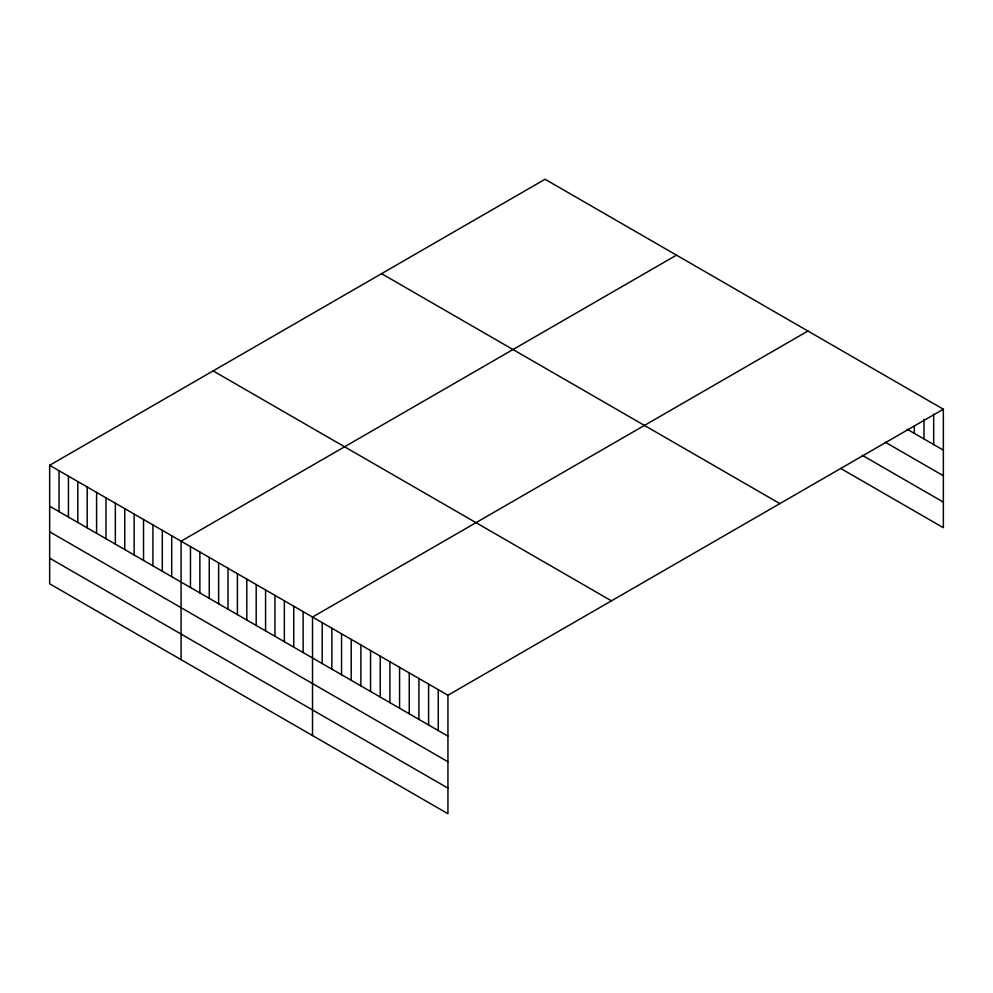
<?xml version="1.0" encoding="UTF-8"?>
<svg xmlns="http://www.w3.org/2000/svg" width="993" height="993" viewBox="0 0 993 993"><rect width="100%" height="100%" fill="white"/><g stroke="black" fill="none" stroke-linecap="round" stroke-linejoin="round"><path stroke-width="1.49" d="M49.65 465.295L447.942 695.237L447.942 813.739L49.65 583.785L49.65 465.295L545.058 179.261L943.35 409.215L943.35 527.705L840.575 468.373M676.494 255.151L181.086 541.173L181.086 659.675M807.93 331.029L312.522 617.05L312.522 735.552M447.942 695.237L943.35 409.215M907.081 429.187L943.35 450.127M885.309 442.22L943.35 475.734M862.346 455.34L943.35 502.11M381.573 273.658L779.865 503.6M213.135 370.898L611.427 600.852M49.65 506.207L447.942 736.148M49.65 531.801L447.942 761.755M49.65 558.178L447.942 788.132M933.681 414.242L933.681 444.541M923.999 419.257L923.999 438.956M914.33 425.798L914.33 433.37M438.261 689.651L438.261 730.575M428.591 684.065L428.591 724.989M418.922 678.48L418.922 719.404M409.253 672.906L409.253 713.818M399.571 667.321L399.571 708.232M389.901 661.735L389.901 702.647M380.232 656.15L380.232 697.061M370.55 650.564L370.55 691.476M360.881 644.978L360.881 685.89M351.212 639.393L351.212 680.304M341.542 633.807L341.542 674.719M331.861 628.221L331.861 669.145M322.191 622.636L322.191 663.56M303.126 611.638L303.126 652.55M293.742 606.214L293.742 647.126M284.358 600.79L284.358 641.714M274.962 595.378L274.962 636.29M265.578 589.954L265.578 630.865M256.194 584.529L256.194 625.453M246.798 579.118L246.798 620.029M237.414 573.693L237.414 614.605M228.03 568.269L228.03 609.193M218.634 562.857L218.634 603.769M209.25 557.433L209.25 598.345M199.866 552.009L199.866 592.933M190.47 546.597L190.47 587.508M171.702 535.748L171.702 576.672M162.306 530.336L162.306 571.248M152.922 524.912L152.922 565.824M143.538 519.488L143.538 560.412M134.142 514.076L134.142 554.988M124.758 508.652L124.758 549.563M115.362 503.228L115.362 544.152M105.978 497.816L105.978 538.727M96.594 492.391L96.594 533.303M87.198 486.967L87.198 527.891M77.814 481.555L77.814 522.467M68.43 476.131L68.43 517.043M59.034 470.707L59.034 511.631"/></g></svg>
